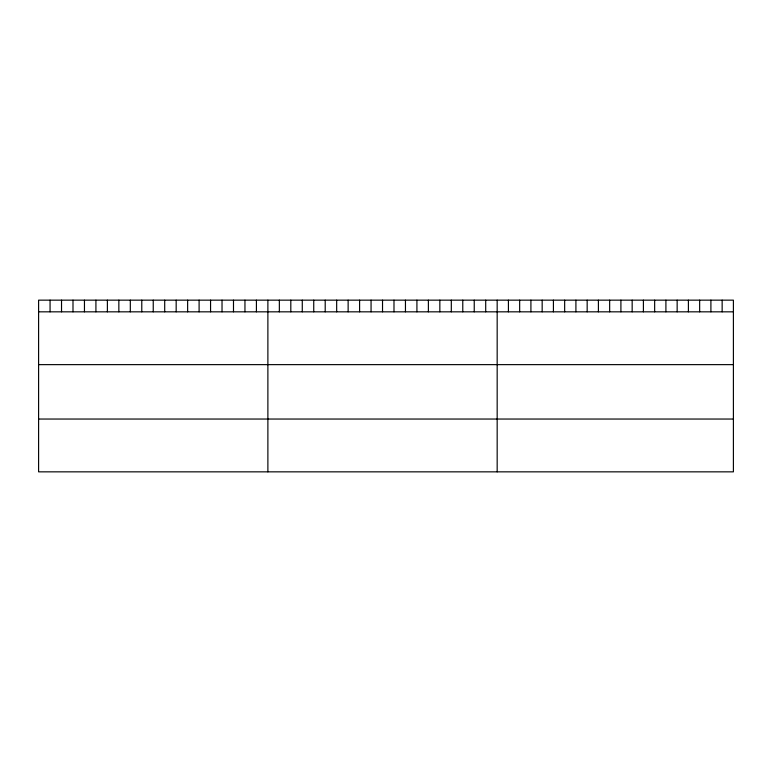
<?xml version="1.0" encoding="UTF-8"?>
<svg xmlns="http://www.w3.org/2000/svg" width="772" height="772" viewBox="0 0 772 772"><rect width="100%" height="100%" fill="white"/><g stroke="black" fill="none" stroke-linecap="round" stroke-linejoin="round"><path stroke-width="1.16" d="M733.4 311.83L733.4 471.846L38.6 471.846L38.6 300.154L733.4 300.154L733.4 311.83L38.6 311.83M38.6 364.635L733.4 364.635M38.6 419.042L733.4 419.042M722.148 300.154L722.148 311.83M710.906 300.154L710.906 311.83M699.654 300.154L699.654 311.83M688.402 300.154L688.402 311.83M677.15 300.154L677.15 311.83M665.908 300.154L665.908 311.83M654.656 300.154L654.656 311.83M643.404 300.154L643.404 311.83M632.162 300.154L632.162 311.83M620.91 300.154L620.91 311.83M609.658 300.154L609.658 311.83M598.406 300.154L598.406 311.83M587.164 300.154L587.164 311.83M575.912 300.154L575.912 311.83M564.66 300.154L564.66 311.83M553.418 300.154L553.418 311.83M542.166 300.154L542.166 311.83M530.914 300.154L530.914 311.83M519.662 300.154L519.662 311.83M508.42 300.154L508.42 311.83M497.168 300.154L497.168 471.846M485.704 300.154L485.704 311.83M474.24 300.154L474.24 311.83M462.775 300.154L462.775 311.83M451.311 300.154L451.311 311.83M439.847 300.154L439.847 311.83M428.383 300.154L428.383 311.83M416.919 300.154L416.919 311.83M405.454 300.154L405.454 311.83M393.99 300.154L393.99 311.83M382.526 300.154L382.526 311.83M371.062 300.154L371.062 311.83M359.598 300.154L359.598 311.83M348.133 300.154L348.133 311.83M336.669 300.154L336.669 311.83M325.205 300.154L325.205 311.83M313.741 300.154L313.741 311.83M302.277 300.154L302.277 311.83M290.812 300.154L290.812 311.83M279.348 300.154L279.348 311.83M267.884 300.154L267.884 471.846M256.42 300.154L256.42 311.83M244.956 300.154L244.956 311.83M233.491 300.154L233.491 311.83M222.027 300.154L222.027 311.83M210.563 300.154L210.563 311.83M199.099 300.154L199.099 311.83M187.635 300.154L187.635 311.83M176.17 300.154L176.17 311.83M164.706 300.154L164.706 311.83M153.242 300.154L153.242 311.83M141.778 300.154L141.778 311.83M130.314 300.154L130.314 311.83M118.849 300.154L118.849 311.83M107.385 300.154L107.385 311.83M95.921 300.154L95.921 311.83M84.457 300.154L84.457 311.83M72.993 300.154L72.993 311.83M61.528 300.154L61.528 311.83M50.064 300.154L50.064 311.83"/></g></svg>
